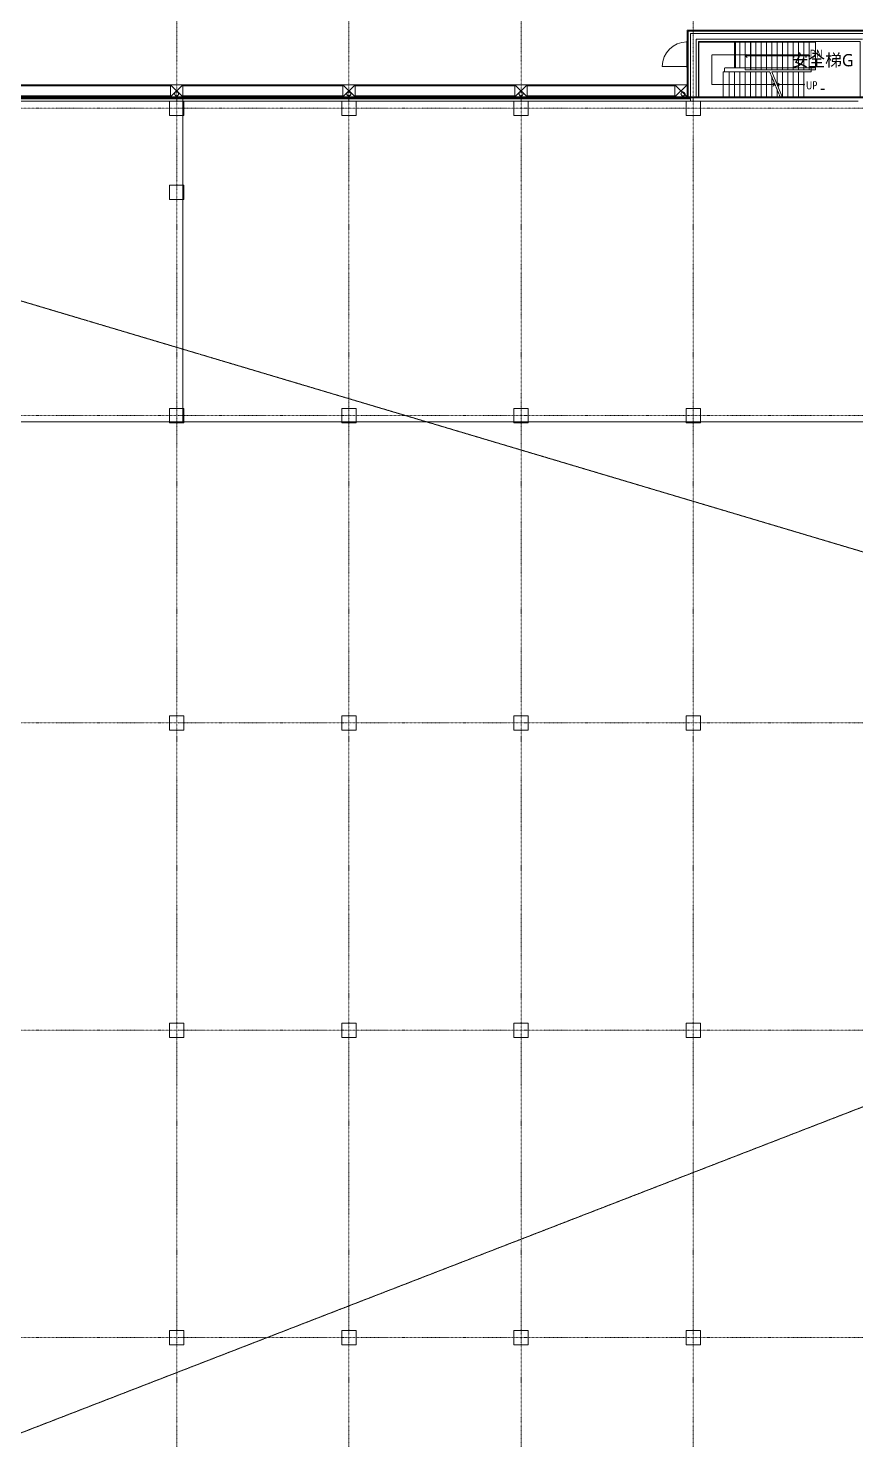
# Model space of a CAD drawing. Extents: x -76427 to 292734, y -42117 to 131250.
# Drawn here: x 35958 to 76330, y 25012 to 93905 of the extents above; entities that cross this region are included whole.
import ezdxf
from ezdxf.enums import TextEntityAlignment as Align

# ---------------------------------------------------------------- set-up
doc = ezdxf.new("R2010")
doc.units = 0
doc.header["$LTSCALE"] = 10
for name, pattern in [('H12PL1$0$HIDDEN', [0.4, 0.3, -0.1]), ('H12PL1$0$JJP_三點線', [0.9, 0.3, -0.15, 0, -0.15, 0, -0.15, 0, -0.15]), ('H12PL1$0$JJP_虛線(退縮線、投影線、地下室範圍、非屬本工程、圖面分區)', [0.45, 0.3, -0.15]), ('H12PL1$0$虛線', [0.846667, 0.423333, -0.423333])]:
    doc.linetypes.add(name, pattern=pattern)
for name, color, linetype in [('H12PL1$0$A-OBJE-2D', 252, 'Continuous'), ('H12PL1$0$A-OBJE-MEP', 252, 'Continuous'), ('H12PL1$0$A-STRS', 252, 'Continuous'), ('H12PL1$0$A-TEXT', 252, 'Continuous'), ('H12PL1$0$A-WALL-EX', 252, 'Continuous'), ('H12PL1$0$A-WALL-IN', 252, 'Continuous'), ('H12PL1$0$A-ZONE', 252, 'Continuous'), ('H12PL1$0$L10_14_DRAN', 252, 'Continuous'), ('H12PL1$0$L10_14_KABE1', 252, 'Continuous'), ('H12PL1$0$L10_14_KABE3', 252, 'Continuous'), ('H12PL1$0$L10_14_SIAGE1', 252, 'Continuous'), ('H12PL1$0$L10_14_SUGATA3', 252, 'Continuous'), ('H12PL1$0$L10_14_TATEGU1', 252, 'Continuous'), ('H12PL1$0$L10_14_TATEGU3', 252, 'Continuous'), ('H12PL1$0$S-COL', 252, 'Continuous'), ('H12PL1$0$S-FNDN', 252, 'Continuous'), ('H12PL1$0$S-GRID', 252, 'Continuous'), ('H12PL1$0$S-SLAB-SHOW', 252, 'Continuous')]:
    doc.layers.add(name, color=color, linetype=linetype)
doc.styles.add('H12PL1$0$Standard', font='', dxfattribs={"width": 0.8})
doc.styles.get('H12PL1$0$Standard').set_extended_font_data('Microsoft JhengHei')

# ---------------------------------------------------------------- blocks, each defined once
blk = doc.blocks.new('H12PL1')
at = {"layer": 'H12PL1$0$A-OBJE-2D', "linetype": 'H12PL1$0$HIDDEN', "lineweight": 0}
for p, q in [((17650, 85950), (243150, 18700)), ((18450, 18700), (192000, 85950))]:
    blk.add_line(p, q, dxfattribs=at)
at = {"layer": 'H12PL1$0$A-OBJE-MEP', "lineweight": 0, "flags": 128}
for points in [[(43295, 90700, 1), (43105, 90700, 1)], [(51695, 90700, 1), (51505, 90700, 1)], [(60095, 90700, 1), (59905, 90700, 1)], [(67995, 90700, 1), (67805, 90700, 1)]]:
    blk.add_lwpolyline(points, format="xyb", close=True, dxfattribs=at)
at = {"layer": 'H12PL1$0$A-OBJE-MEP', "lineweight": 0}
for centre in [(43200, 90700), (51600, 90700), (60000, 90700), (67900, 90700)]:
    blk.add_circle(centre, 100, dxfattribs=at)
at = {"layer": 'H12PL1$0$A-STRS', "linetype": 'H12PL1$0$虛線', "lineweight": 0}
for p, q in [((70420, 93230), (68680, 93230)), ((68680, 93230), (68680, 90530)), ((74060, 93230), (70420, 93230)), ((69930, 91780), (69930, 91980)), ((69930, 91980), (70420, 91980)), ((70160, 91780), (69930, 91780)), ((72131.69, 91780), (70160, 91780)), ((70420, 91980), (74060, 91980)), ((68680, 90530), (69853.32, 90530)), ((69853.32, 90530), (70160, 90530)), ((70160, 90530), (72651.69, 90530))]:
    blk.add_line(p, q, dxfattribs=at)
at = {"layer": 'H12PL1$0$A-STRS', "linetype": 'H12PL1$0$JJP_虛線(退縮線、投影線、地下室範圍、非屬本工程、圖面分區)', "lineweight": 0}
for p, q in [((70420, 93230), (68680, 93230)), ((68680, 93230), (68680, 90530)), ((70420, 93230), (70420, 91980)), ((70420, 93230), (70420, 91980)), ((70420, 91980), (70420, 93230)), ((70680, 93230), (70420, 93230)), ((70420, 93230), (70420, 91980)), ((70466.68, 93230), (70466.68, 91980)), ((70680, 93230), (70680, 91980)), ((70680, 91980), (70680, 93230)), ((70680, 93230), (70680, 91980)), ((70940, 93230), (70680, 93230)), ((70940, 93230), (70940, 91980)), ((70940, 91980), (70940, 93230)), ((70940, 93230), (70940, 91980)), ((71200, 93230), (70940, 93230)), ((71200, 93230), (71200, 91980)), ((71200, 91980), (71200, 93230)), ((71200, 93230), (71200, 91980)), ((71460, 93230), (71200, 93230)), ((71210.69, 91880), (71210.69, 93230)), ((71460, 93230), (71460, 91980)), ((71460, 91980), (71460, 93230)), ((71460, 93230), (71460, 91980)), ((71720, 93230), (71460, 93230)), ((71720, 93230), (71720, 91980)), ((71720, 91980), (71720, 93230)), ((71720, 93230), (71720, 91980)), ((71980, 93230), (71720, 93230)), ((71980, 93230), (71980, 91980)), ((71980, 91980), (71980, 93230)), ((71980, 93230), (71980, 91980)), ((72240, 93230), (71980, 93230)), ((72240, 93230), (72240, 91980)), ((72240, 91980), (72240, 93230)), ((72240, 93230), (72240, 91980)), ((72500, 93230), (72240, 93230)), ((72500, 93230), (72500, 91980)), ((72500, 91980), (72500, 93230)), ((72500, 93230), (72500, 91980)), ((72760, 93230), (72500, 93230)), ((72760, 93230), (72760, 91980)), ((72760, 91980), (72760, 93230)), ((72760, 93230), (72760, 91980)), ((73020, 93230), (72760, 93230)), ((73020, 93230), (73020, 91980)), ((73020, 91980), (73020, 93230)), ((73020, 93230), (73020, 91980)), ((73280, 93230), (73020, 93230)), ((73280, 93230), (73280, 91980)), ((73280, 91980), (73280, 93230)), ((73280, 93230), (73280, 91980)), ((73540, 93230), (73280, 93230)), ((73540, 93230), (73540, 91980)), ((73540, 91980), (73540, 93230)), ((73540, 93230), (73540, 91980)), ((73800, 93230), (73540, 93230)), ((73800, 93230), (73800, 91980)), ((73800, 91980), (73800, 93230)), ((73800, 93230), (73800, 91980)), ((74060, 93230), (73800, 93230)), ((74366.68, 93230), (74060, 93230)), ((74060, 93230), (74060, 91980)), ((74060, 91980), (74060, 93230)), ((74365.36, 93230), (74060, 93230)), ((74365.36, 91880), (74365.36, 93230)), ((74366.68, 91980), (74366.68, 93230)), ((69305, 91155), (69305, 92605)), ((69305, 92605), (70420, 92605)), ((70420, 92605), (73800, 92605)), ((73800, 92605), (74060, 92605)), ((69930, 91780), (69853.32, 91780)), ((69853.32, 91780), (69853.32, 90530)), ((69930, 91980), (70420, 91980)), ((69930, 91780), (69930, 91980)), ((70160, 91780), (69930, 91780)), ((70160, 90530), (70160, 91780)), ((70160, 90530), (70160, 91780)), ((70160, 90530), (70160, 91780)), ((70420, 91780), (70160, 91780)), ((70160, 91780), (70160, 90530)), ((70160, 90530), (70160, 91780)), ((70420, 91980), (70680, 91980)), ((70420, 90530), (70420, 91780)), ((70680, 91780), (70420, 91780)), ((70420, 91780), (70420, 90530)), ((70420, 90530), (70420, 91780)), ((70680, 91980), (70940, 91980)), ((70680, 90530), (70680, 91780)), ((70940, 91780), (70680, 91780)), ((70680, 91780), (70680, 90530)), ((70680, 90530), (70680, 91780)), ((70940, 91980), (71200, 91980)), ((70940, 90530), (70940, 91780)), ((71200, 91780), (70940, 91780)), ((70940, 91780), (70940, 90530)), ((70940, 90530), (70940, 91780)), ((71200, 91980), (71460, 91980)), ((71200, 90530), (71200, 91780)), ((71460, 91780), (71200, 91780)), ((71200, 91780), (71200, 90530)), ((71200, 90530), (71200, 91780)), ((71460, 91980), (71720, 91980)), ((71460, 90530), (71460, 91780)), ((71720, 91780), (71460, 91780)), ((71460, 91780), (71460, 90530)), ((71460, 90530), (71460, 91780)), ((71720, 91980), (71980, 91980)), ((71720, 90530), (71720, 91780)), ((71980, 91780), (71720, 91780)), ((71720, 91780), (71720, 90530)), ((71720, 90530), (71720, 91780)), ((71980, 91980), (72240, 91980)), ((71980, 90530), (71980, 91780)), ((72131.69, 91780), (71980, 91780)), ((71980, 91780), (71980, 90530)), ((71980, 90530), (71980, 91780)), ((72651.69, 90530), (72131.69, 91780)), ((72240, 91980), (72500, 91980)), ((72500, 91980), (72760, 91980)), ((72760, 91980), (73020, 91980)), ((73020, 91980), (73280, 91980)), ((73280, 91980), (73540, 91980)), ((73535.65, 91780), (73535.65, 90530)), ((73540, 91980), (73800, 91980)), ((73800, 91980), (74060, 91980)), ((74060, 91980), (74366.68, 91980)), ((74060, 91880), (74365.36, 91880)), ((70160, 91155), (69305, 91155)), ((72391.69, 91155), (70160, 91155)), ((72240, 90530), (72240, 91519.64)), ((72240, 91519.64), (72240, 90530)), ((72240, 90530), (72240, 91519.64)), ((72391.69, 91155), (72291.69, 91230)), ((72291.69, 91080), (72391.69, 91155)), ((68680, 90530), (70160, 90530)), ((70160, 90530), (70420, 90530)), ((70420, 90530), (70680, 90530)), ((70680, 90530), (70940, 90530)), ((70940, 90530), (71200, 90530)), ((71200, 90530), (71460, 90530)), ((71460, 90530), (71720, 90530)), ((71720, 90530), (71980, 90530)), ((71980, 90530), (72240, 90530)), ((72240, 90530), (72500, 90530)), ((72500, 90894.64), (72500, 90530)), ((72500, 90530), (72500, 90894.64)), ((72500, 90530), (72500, 90894.64)), ((72500, 90530), (72651.69, 90530))]:
    blk.add_line(p, q, dxfattribs=at)
at = {"layer": 'H12PL1$0$A-STRS', "lineweight": 0}
for p, q in [((74060, 93230), (70940, 93230)), ((70940, 93230), (70940, 91880)), ((70940, 93230), (70940, 91880)), ((71200, 93230), (70940, 93230)), ((71200, 93230), (71200, 91880)), ((71200, 91880), (71200, 93230)), ((71200, 93230), (71200, 91880)), ((71460, 93230), (71200, 93230)), ((71460, 93230), (71460, 91880)), ((71460, 91880), (71460, 93230)), ((71460, 93230), (71460, 91880)), ((71720, 93230), (71460, 93230)), ((71720, 93230), (71720, 91880)), ((71720, 91880), (71720, 93230)), ((71720, 93230), (71720, 91880)), ((71980, 93230), (71720, 93230)), ((71980, 93230), (71980, 91880)), ((71980, 91880), (71980, 93230)), ((71980, 93230), (71980, 91880)), ((72240, 93230), (71980, 93230)), ((72240, 93230), (72240, 91880)), ((72240, 91880), (72240, 93230)), ((72240, 93230), (72240, 91880)), ((72500, 93230), (72240, 93230)), ((72500, 93230), (72500, 91880)), ((72500, 91880), (72500, 93230)), ((72500, 93230), (72500, 91880)), ((72760, 93230), (72500, 93230)), ((72760, 93230), (72760, 91880)), ((72760, 91880), (72760, 93230)), ((72760, 93230), (72760, 91880)), ((73020, 93230), (72760, 93230)), ((73020, 93230), (73020, 91880)), ((73020, 91880), (73020, 93230)), ((73020, 93230), (73020, 91880)), ((73280, 93230), (73020, 93230)), ((73280, 93230), (73280, 91880)), ((73280, 91880), (73280, 93230)), ((73280, 93230), (73280, 91880)), ((73540, 93230), (73280, 93230)), ((73540, 93230), (73540, 91880)), ((73540, 91880), (73540, 93230)), ((73540, 93230), (73540, 91880)), ((73800, 93230), (73540, 93230)), ((73800, 93230), (73800, 91880)), ((73800, 91880), (73800, 93230)), ((73800, 93230), (73800, 91880)), ((74060, 93230), (73800, 93230)), ((74060, 93230), (74060, 91880)), ((74060, 91880), (74060, 93230)), ((71040, 92630), (70940, 92555)), ((70940, 92555), (71200, 92555)), ((70940, 92555), (71040, 92480)), ((71200, 92555), (73800, 92555)), ((73800, 92555), (74060, 92555)), ((70940, 91880), (74060, 91880)), ((70940, 91880), (71200, 91880)), ((71200, 91880), (71460, 91880)), ((71460, 91880), (71720, 91880)), ((71720, 91880), (71980, 91880)), ((71980, 91880), (72240, 91880)), ((72240, 91880), (72500, 91880)), ((73800, 91780), (72240, 91780)), ((72500, 91780), (72240, 91780)), ((72760, 90530), (72240, 91780)), ((72500, 91880), (72760, 91880)), ((72500, 91155), (72500, 91780)), ((72760, 91780), (72500, 91780)), ((72500, 91780), (72500, 91155)), ((72500, 91155), (72500, 91780)), ((72760, 91880), (73020, 91880)), ((72760, 90530), (72760, 91780)), ((73020, 91780), (72760, 91780)), ((72760, 91780), (72760, 90530)), ((72760, 90530), (72760, 91780)), ((73020, 91880), (73280, 91880)), ((73020, 90530), (73020, 91780)), ((73280, 91780), (73020, 91780)), ((73020, 91780), (73020, 90530)), ((73020, 90530), (73020, 91780)), ((73280, 91880), (73540, 91880)), ((73280, 90530), (73280, 91780)), ((73540, 91780), (73280, 91780)), ((73280, 91780), (73280, 90530)), ((73280, 90530), (73280, 91780)), ((73540, 91880), (73800, 91880)), ((73540, 90530), (73540, 91780)), ((73800, 91780), (73540, 91780)), ((73540, 91780), (73540, 90530)), ((73540, 90530), (73540, 91780)), ((73800, 91880), (74060, 91880)), ((73800, 90530), (73800, 91780)), ((73800, 90530), (73800, 91780)), ((72600, 91230), (72500, 91155)), ((73540, 91155), (72500, 91155)), ((72500, 91155), (72600, 91080)), ((73800, 91155), (73540, 91155)), ((72760, 90530), (73800, 90530)), ((72760, 90530), (73020, 90530)), ((73020, 90530), (73280, 90530)), ((73280, 90530), (73540, 90530)), ((73540, 90530), (73800, 90530))]:
    blk.add_line(p, q, dxfattribs=at)
at = {"layer": 'H12PL1$0$A-STRS', "lineweight": 0, "flags": 128}
for points in [[(74060, 92580, 1), (74060, 92530, 1)], [(73800, 91180, 1), (73800, 91130, 1)]]:
    blk.add_lwpolyline(points, format="xyb", close=True, dxfattribs=at)
at = {"layer": 'H12PL1$0$A-WALL-EX', "lineweight": 0}
for p, q in [((18000, 90465), (68150, 90465)), ((68270, 90465), (68150, 90465)), ((68270, 90465), (68150, 90465)), ((68150, 90350), (68270, 90350)), ((68150, 90350), (68270, 90350)), ((68270, 90350), (68270, 90465))]:
    blk.add_line(p, q, dxfattribs=at)
at = {"layer": 'H12PL1$0$A-WALL-EX', "lineweight": 0, "flags": 128}
for points in [[(68150, 93760), (68150, 93640)], [(77050, 93760), (68150, 93760)], [(68150, 93640), (68150, 90465)], [(68270, 90350), (68270, 93640)], [(68270, 93640), (76930, 93640)], [(17965, 90350), (68150, 90350)], [(18000, 90500), (68150, 90500)], [(18000, 90500), (68150, 90500)], [(18000, 90500), (68150, 90500)], [(18000, 90500), (68150, 90500)], [(18000, 90500), (68150, 90500)], [(18000, 90500), (68150, 90500)], [(18000, 90500), (68150, 90500)], [(68150, 90500), (18000, 90500)], [(68150, 90500), (68150, 90465)], [(68150, 90350), (68270, 90350)]]:
    blk.add_lwpolyline(points, dxfattribs=at)
at = {"layer": 'H12PL1$0$A-WALL-IN', "lineweight": 0, "flags": 128}
for points in [[(68537.5, 93372.5), (68537.5, 93259.5)], [(76662.5, 93372.5), (68537.5, 93372.5)], [(68537.5, 93259.5), (68537.5, 90500)], [(68650.5, 90500), (68650.5, 93259.5)], [(68650.5, 93259.5), (76549.5, 93259.5)], [(68537.5, 90500), (68270, 90500)], [(68270, 90500), (68270, 90350)], [(76549.5, 90500), (68650.5, 90500)], [(68750, 90350), (76450, 90350)]]:
    blk.add_lwpolyline(points, dxfattribs=at)
at = {"layer": 'H12PL1$0$L10_14_DRAN', "lineweight": 0}
for centre in [(43200, 90700), (51600, 90700), (60000, 90700), (67900, 90700)]:
    blk.add_circle(centre, 100, dxfattribs=at)
at = {"layer": 'H12PL1$0$L10_14_KABE1', "lineweight": 0}
for p, q in [((68100, 93810), (77100, 93810)), ((68100, 93290), (68100, 93810)), ((68100, 93290), (68150, 93290)), ((68100, 91980), (68150, 91980)), ((68100, 90550), (68100, 91980)), ((68100, 90550), (18050, 90550))]:
    blk.add_line(p, q, dxfattribs=at)
at = {"layer": 'H12PL1$0$L10_14_KABE3', "lineweight": 0}
blk.add_line((68100, 90550), (68100, 90500), dxfattribs=at)
at = {"layer": 'H12PL1$0$L10_14_SIAGE1', "lineweight": 0}
for p, q in [((68100, 93290), (68100, 93275)), ((68100, 91980), (68100, 91995))]:
    blk.add_line(p, q, dxfattribs=at)
at = {"layer": 'H12PL1$0$L10_14_SUGATA3', "lineweight": 0}
for p, q in [((18050, 91150), (68100, 91150)), ((42900, 91100), (35100, 91100)), ((42900, 91150), (43500, 90550)), ((42900, 90550), (43500, 91150)), ((43500, 91100), (43500, 90600)), ((51300, 91100), (43500, 91100)), ((51300, 91150), (51900, 90550)), ((51300, 90550), (51900, 91150)), ((51900, 91100), (51900, 90600)), ((59700, 91100), (51900, 91100)), ((59700, 91150), (60300, 90550)), ((59700, 90550), (60300, 91150)), ((67500, 91100), (60300, 91100)), ((60300, 91100), (60300, 90600)), ((67500, 91150), (68100, 90550)), ((67500, 90550), (68100, 91150)), ((68100, 91100), (68100, 90600)), ((35100, 90600), (42900, 90600)), ((43500, 90600), (51300, 90600)), ((51900, 90600), (59700, 90600)), ((60300, 90600), (67500, 90600))]:
    blk.add_line(p, q, dxfattribs=at)
at = {"layer": 'H12PL1$0$L10_14_SUGATA3', "lineweight": 0, "flags": 128}
for points in [[(42900, 90550), (43500, 90550), (43500, 91150), (42900, 91150)], [(51300, 90550), (51900, 90550), (51900, 91150), (51300, 91150)], [(59700, 90550), (60300, 90550), (60300, 91150), (59700, 91150)], [(67500, 90550), (68100, 90550), (68100, 91150), (67500, 91150)]]:
    blk.add_lwpolyline(points, close=True, dxfattribs=at)
at = {"layer": 'H12PL1$0$L10_14_TATEGU1', "lineweight": 0, "flags": 128}
for points in [[(68110, 93275), (68090, 93275), (68090, 93250), (68135, 93250), (68135, 93235), (68150, 93235)], [(68110, 91995), (68090, 91995), (68090, 92020), (68135, 92020), (68135, 92035), (68150, 92035)]]:
    blk.add_lwpolyline(points, dxfattribs=at)
at = {"layer": 'H12PL1$0$L10_14_TATEGU3', "lineweight": 0}
for p, q in [((68150, 92635), (68113, 92635)), ((68090, 92035), (66890, 92035))]:
    blk.add_line(p, q, dxfattribs=at)
at = {"layer": 'H12PL1$0$L10_14_TATEGU3', "lineweight": 0, "flags": 128}
blk.add_lwpolyline([(68090, 93245), (68090, 92025), (68130, 92025), (68130, 93245)], close=True, dxfattribs=at)
at = {"layer": 'H12PL1$0$L10_14_TATEGU3', "lineweight": 0}
blk.add_arc((68090, 92035), 1200, 90, 180, dxfattribs=at)
at = {"layer": 'H12PL1$0$S-COL', "lineweight": 0, "flags": 128}
for points in [[(42850, 90350), (42850, 89650), (43550, 89650), (43550, 90350)], [(51250, 90350), (51250, 89650), (51950, 89650), (51950, 90350)], [(59650, 90350), (59650, 89650), (60350, 89650), (60350, 90350)], [(68050, 90350), (68050, 89650), (68750, 89650), (68750, 90350), (68270, 90350)]]:
    blk.add_lwpolyline(points, dxfattribs=at)
for points in [[(42850, 85550), (43550, 85550), (43550, 86250), (42850, 86250)], [(42850, 74650), (43550, 74650), (43550, 75350), (42850, 75350)], [(51250, 74650), (51950, 74650), (51950, 75350), (51250, 75350)], [(59650, 74650), (60350, 74650), (60350, 75350), (59650, 75350)], [(68050, 74650), (68750, 74650), (68750, 75350), (68050, 75350)], [(42850, 59650), (43550, 59650), (43550, 60350), (42850, 60350)], [(51250, 59650), (51950, 59650), (51950, 60350), (51250, 60350)], [(59650, 59650), (60350, 59650), (60350, 60350), (59650, 60350)], [(68050, 59650), (68750, 59650), (68750, 60350), (68050, 60350)], [(42850, 44650), (43550, 44650), (43550, 45350), (42850, 45350)], [(51250, 44650), (51950, 44650), (51950, 45350), (51250, 45350)], [(59650, 44650), (60350, 44650), (60350, 45350), (59650, 45350)], [(68050, 44650), (68750, 44650), (68750, 45350), (68050, 45350)], [(42850, 29650), (43550, 29650), (43550, 30350), (42850, 30350)], [(51250, 29650), (51950, 29650), (51950, 30350), (51250, 30350)], [(59650, 29650), (60350, 29650), (60350, 30350), (59650, 30350)], [(68050, 29650), (68750, 29650), (68750, 30350), (68050, 30350)]]:
    blk.add_lwpolyline(points, close=True, dxfattribs=at)
at = {"layer": 'H12PL1$0$S-FNDN', "lineweight": 0, "flags": 128}
for points in [[(119350, 90550), (43500, 90550), (43500, 74700), (93300, 74700), (93300, -550), (119350, -550), (119350, 45300), (110700, 45300), (110700, 50030), (119350, 50030)], [(43500, 74700), (18300, 74700), (18300, 15000), (18125, 15000), (18125, -550), (93300, -550), (93300, 74700)]]:
    blk.add_lwpolyline(points, close=True, dxfattribs=at)
at = {"layer": 'H12PL1$0$S-GRID', "linetype": 'H12PL1$0$JJP_三點線', "lineweight": 0}
for p, q in [((43200, 128250), (43200, -28000)), ((51600, 128250), (51600, -28000)), ((60000, 128250), (60000, -28000)), ((68400, 128250), (68400, -28000)), ((-29000, 90000), (289600, 90000)), ((-29000, 75000), (289600, 75000)), ((-29000, 60000), (289600, 60000)), ((-29000, 45000), (289600, 45000)), ((-29000, 30000), (289600, 30000))]:
    blk.add_line(p, q, dxfattribs=at)
at = {"layer": 'H12PL1$0$S-SLAB-SHOW', "lineweight": 0, "flags": 128}
for points in [[(74060, 93259.5), (74060, 91980), (74160, 91980), (74160, 91780), (73800, 91780), (73800, 90500), (77050, 90500), (77050, 93760), (68150, 93760), (68150, 90500), (68650.5, 90500), (68650.5, 93259.5)], [(76550, 90500), (76550, 93260), (74060, 93260), (74060, 91980), (74160, 91980), (74160, 91780), (73800, 91780), (73800, 90500)]]:
    blk.add_lwpolyline(points, close=True, dxfattribs=at)
at = {"layer": 'H12PL1$0$A-TEXT', "linetype": 'Continuous', "lineweight": 0, "char_height": 400, "attachment_point": 4, "style": 'H12PL1$0$Standard'}
for s, insert in [('\\A1;DN', (74089.51, 92660.2)), ('\\A1;UP', (73902.36, 91117.78))]:
    blk.add_mtext(s, dxfattribs=dict(at, insert=insert))
at = {"layer": 'H12PL1$0$A-ZONE', "style": 'H12PL1$0$Standard'}
for s, p in [('安全梯G', (74710.41, 92644.99)), ('-', (74710.41, 91303.1))]:
    blk.add_text(s, height=600, dxfattribs=at).set_placement(p, align=Align.TOP_CENTER)

msp = doc.modelspace()

# ---------------------------------------------------------------- block references
msp.add_blockref('H12PL1', (0, 0))

doc.saveas('drawing.dxf')
